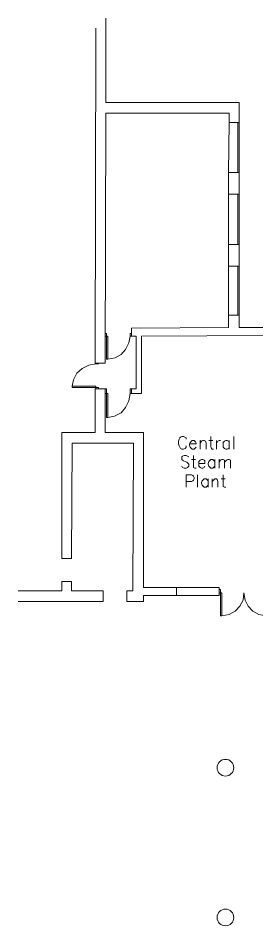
# Model space of a CAD drawing. Header units: metres. Extents: x 3 to 116, y 0 to 119.
# Drawn here: x 59.14 to 68.4, y 82.91 to 118.1 of the extents above; entities that cross this region are included whole.
import ezdxf

# ---------------------------------------------------------------- set-up
doc = ezdxf.new("R2010")
doc.units = ezdxf.units.M
doc.layers.add('PDF_Geometry', color=7, linetype='Continuous', transparency=0.8)

msp = doc.modelspace()

# ---------------------------------------------------------------- linework, layer by layer
at = {"layer": 'PDF_Geometry', "lineweight": 5}
for points in [[(62.545, 118.1), (62.545, 114.825), (67.712, 114.825), (67.712, 114.058), (67.329, 114.058)], [(67.303, 112.113), (67.329, 114.058), (67.329, 114.416), (62.545, 114.416), (62.519, 104.72), (62.135, 104.72), (62.161, 117.716)], [(67.661, 112.113), (67.661, 114.058)], [(67.712, 112.113), (67.712, 114.058)], [(67.303, 109.325), (67.303, 111.269)], [(67.661, 111.269), (67.661, 109.325)], [(67.712, 111.269), (67.712, 109.325)], [(63.542, 105.769), (63.542, 106.076), (67.303, 106.101), (67.303, 106.587), (67.712, 106.587), (67.712, 108.481)], [(67.303, 106.587), (67.303, 108.481)], [(67.661, 108.481), (67.661, 106.587)], [(67.712, 106.587), (67.712, 106.101), (69.298, 106.101), (69.298, 105.206), (68.991, 105.206), (68.991, 105.794), (63.926, 105.769), (63.926, 103.543), (63.542, 103.543), (63.542, 103.722), (63.721, 103.722), (63.721, 105.769), (63.491, 105.769), (63.491, 105.871), (63.542, 105.871)], [(62.57, 105.769), (62.57, 105.871), (62.519, 105.871)], [(62.621, 105.769), (62.57, 105.769), (62.519, 105.769)], [(63.491, 105.769), (63.44, 105.513), (63.312, 105.257), (63.133, 105.053), (62.903, 104.925), (62.621, 104.873), (62.57, 104.873), (62.621, 104.873), (62.621, 105.769), (62.57, 105.769), (62.57, 104.873)], [(62.161, 104.694), (61.88, 104.643), (61.624, 104.515), (61.419, 104.336), (61.291, 104.08), (61.24, 103.825)], [(62.161, 104.72), (62.161, 104.694), (62.263, 104.694), (62.263, 104.72)], [(62.161, 103.773), (62.161, 103.825)], [(62.263, 103.722), (62.263, 103.773), (62.161, 103.773), (62.161, 103.722)], [(62.57, 103.543), (62.621, 103.543)], [(63.491, 103.543), (63.44, 103.262), (63.312, 103.006), (63.133, 102.801), (62.877, 102.673), (62.621, 102.622)], [(63.542, 103.722), (63.542, 103.722)], [(65.666, 101.778), (65.666, 101.829), (65.563, 101.88), (65.487, 101.88), (65.436, 101.855), (65.41, 101.829), (65.384, 101.778), (65.359, 101.701), (65.359, 101.599), (65.384, 101.522), (65.41, 101.471), (65.436, 101.42), (65.487, 101.394), (65.563, 101.394), (65.615, 101.42), (65.666, 101.471), (65.666, 101.522)], [(65.794, 101.599), (66.049, 101.599), (66.049, 101.624), (66.024, 101.676), (65.973, 101.727), (65.896, 101.727), (65.819, 101.65), (65.794, 101.599), (65.794, 101.548), (65.819, 101.471), (65.896, 101.394), (65.973, 101.394), (66.049, 101.471)], [(66.203, 101.394), (66.203, 101.727), (66.254, 101.701), (66.203, 101.624), (66.254, 101.701), (66.305, 101.727), (66.356, 101.727), (66.408, 101.701), (66.433, 101.624), (66.433, 101.394)], [(66.689, 101.727), (66.536, 101.727)], [(66.715, 101.394), (66.663, 101.394), (66.638, 101.42), (66.612, 101.497), (66.612, 101.88)], [(66.843, 101.727), (66.843, 101.394)], [(66.843, 101.599), (66.894, 101.701), (66.945, 101.727), (66.996, 101.727)], [(67.329, 101.65), (67.303, 101.701), (67.252, 101.727), (67.201, 101.727), (67.15, 101.701), (67.098, 101.65), (67.098, 101.471), (67.15, 101.42), (67.201, 101.394), (67.252, 101.394), (67.303, 101.42), (67.329, 101.471)], [(67.329, 101.727), (67.329, 101.394)], [(67.508, 101.394), (67.508, 101.88)], [(65.768, 101.087), (65.666, 101.138), (65.589, 101.138), (65.512, 101.113), (65.487, 101.087), (65.487, 100.985), (65.512, 100.959), (65.563, 100.934), (65.691, 100.883), (65.768, 100.806), (65.768, 100.729), (65.717, 100.678), (65.666, 100.652), (65.589, 100.652), (65.512, 100.678), (65.487, 100.729)], [(66.049, 100.652), (65.998, 100.652), (65.947, 100.678), (65.947, 100.755), (65.947, 101.138)], [(66.024, 100.985), (65.87, 100.985)], [(66.152, 100.831), (66.382, 100.831), (66.382, 100.934), (66.356, 100.959), (66.305, 100.985), (66.254, 100.985), (66.203, 100.959), (66.152, 100.908), (66.152, 100.729), (66.203, 100.678), (66.254, 100.652), (66.305, 100.652), (66.356, 100.678), (66.382, 100.729)], [(66.766, 100.652), (66.766, 100.985), (66.766, 100.908), (66.689, 100.985), (66.612, 100.985), (66.536, 100.908), (66.51, 100.831), (66.51, 100.806), (66.536, 100.729), (66.612, 100.652), (66.689, 100.652), (66.766, 100.729)], [(66.945, 100.652), (66.945, 100.985), (66.996, 100.959), (66.945, 100.883), (66.996, 100.959), (67.047, 100.985), (67.098, 100.985), (67.15, 100.959), (67.15, 100.652)], [(67.15, 100.883), (67.226, 100.959), (67.277, 100.985), (67.329, 100.985), (67.38, 100.959), (67.38, 100.652)], [(65.666, 100.141), (65.87, 100.141), (65.922, 100.166), (65.947, 100.192), (65.973, 100.243), (65.973, 100.294), (65.947, 100.345), (65.922, 100.371), (65.87, 100.397), (65.666, 100.397), (65.666, 99.91)], [(66.101, 99.91), (66.101, 100.397)], [(67.201, 99.91), (67.15, 99.91), (67.098, 99.936), (67.098, 100.013), (67.098, 100.397)], [(66.51, 100.166), (66.433, 100.243), (66.356, 100.243), (66.28, 100.166), (66.254, 100.09), (66.254, 100.064), (66.28, 99.987), (66.356, 99.91), (66.433, 99.91), (66.51, 99.987)], [(66.51, 100.243), (66.51, 99.91)], [(66.663, 99.91), (66.663, 100.243), (66.663, 100.141), (66.766, 100.243), (66.843, 100.243), (66.868, 100.217), (66.894, 100.141), (66.894, 99.91)], [(67.175, 100.243), (67.022, 100.243)], [(59.142, 95.894), (60.831, 95.894), (60.831, 96.252), (61.214, 96.252), (61.214, 95.894), (62.442, 95.894), (62.442, 95.485), (59.142, 95.485)], [(65.282, 96.022), (65.282, 95.715)], [(66.945, 95.817), (66.945, 95.945), (66.996, 95.945), (66.996, 95.817), (66.945, 95.817), (66.996, 95.817), (67.047, 95.817)], [(68.787, 94.922), (68.761, 94.922), (68.48, 94.973), (68.25, 95.101), (68.071, 95.306), (67.943, 95.536), (67.891, 95.817), (67.866, 95.536), (67.738, 95.306), (67.559, 95.101), (67.329, 94.973), (67.047, 94.922), (66.996, 94.922), (67.047, 94.922), (67.047, 95.817), (66.996, 95.817), (66.996, 94.922)], [(67.201, 83.538), (67.201, 83.538)]]:
    msp.add_lwpolyline(points, dxfattribs=at)
for points in [[(67.303, 112.113), (67.712, 112.113), (67.712, 111.269), (67.303, 111.269)], [(67.303, 109.325), (67.712, 109.325), (67.712, 108.481), (67.303, 108.481)], [(61.24, 103.773), (61.24, 103.825), (62.161, 103.825), (62.161, 103.773)], [(63.363, 95.485), (64.003, 95.485), (64.003, 95.715), (66.945, 95.715), (66.945, 96.022), (64.003, 96.022), (64.003, 102.034), (62.519, 102.034), (62.519, 103.722), (62.135, 103.722), (62.135, 102.034), (60.831, 102.034), (60.831, 97.148), (61.214, 97.148), (61.24, 101.624), (63.619, 101.624), (63.594, 95.894), (63.363, 95.894)], [(62.519, 103.543), (62.519, 103.722), (62.57, 103.722), (62.57, 103.543)], [(62.621, 102.622), (62.621, 103.543), (62.57, 103.543), (62.57, 102.622)], [(63.542, 103.543), (63.542, 103.722), (63.491, 103.722), (63.491, 103.543)]]:
    msp.add_lwpolyline(points, close=True, dxfattribs=at)
for centre in [(67.183, 89.038), (67.183, 83.231)]:
    msp.add_circle(centre, 0.324, dxfattribs=at)

doc.saveas('drawing.dxf')
